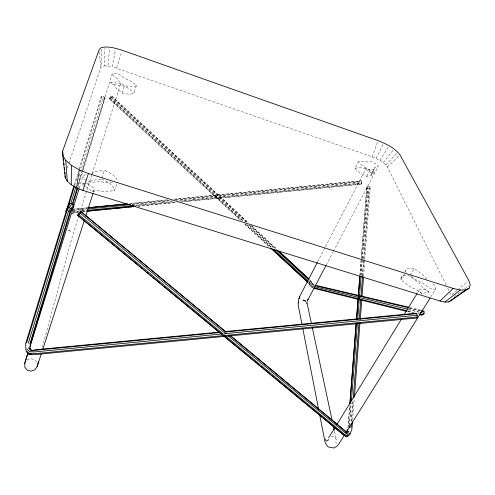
<?xml version="1.0" encoding="UTF-8"?>
<svg xmlns="http://www.w3.org/2000/svg" width="495" height="495" viewBox="0 0 495 495"><rect width="100%" height="100%" fill="white"/><g stroke="black" fill="none" stroke-linecap="round" stroke-linejoin="round"><path stroke-width="0.37" stroke-dasharray="2.48 1.86" d="M68.824 163.573L100.658 67.803L101.877 66.559L104.389 65.94L104.618 48.504M430.91 296.759L435.81 288.919L435.872 287.069L433.738 284.545L431.374 282.8M351.24 421.697L352.886 400.139M362.352 276.185L369.053 188.416L370.161 187.871L370.303 186.999L369.412 186.318L367.995 186.219L366.894 186.77L366.752 187.636L361.214 258.483M351.518 421.035L353.102 400.257M362.606 275.585L369.412 186.318M352.632 419.853L354.259 398.271M363.571 276.222L364.79 260.067M364.741 259.547L370.303 186.999M429.054 292.081L425.576 289.841L422.031 288.74L419.754 289.185L419.611 291.035L421.697 293.591L429.054 292.081L422.619 287.273L419.086 282.936L409.922 276.161A16.756 6.8 29.9 0 0 401 279.966L410.275 286.896L416.79 289.977L421.697 293.591M347.966 427.903L349.711 405.572M359.89 275.424L361.152 259.256M348.103 427.309L349.792 405.721M359.964 275.43L361.232 259.238M361.294 258.464L366.894 186.77M349.291 425.372L351.017 403.054M360.911 275.288L361.981 261.434M362.222 258.359L367.643 188.317L366.752 187.636M349.501 425.477L351.221 403.165M361.096 275.461L362.346 259.306M362.402 258.532L367.995 186.219M104.389 65.94L107.941 65.996L109.636 47.953M446.063 284.903L387.412 167.044C383.848 161.853 377.803 159.093 372.135 156.822L112.179 66.72L115.453 49.797M361.641 184.152L361.164 183.001L361.319 180.7L361.796 181.851L361.641 184.152L182.686 201.805M374.523 169.042L374.95 167.291L377.951 166.716L378.205 165.745L376.751 164.192L371.405 161.692L367.179 162.038L362.829 161.123L358.256 161.859L354.977 168.294A12.684 4.152 26.1 0 0 366.653 176.313L371.17 175.447L374.523 169.042L370.019 169.859A12.74 4.065 26 0 1 358.256 161.859M371.17 175.447L371.615 173.658L374.95 167.291M308.329 282.818L310.996 286.37L313.273 288.214L312.821 288.071L310.538 286.234L311.51 284.377L312.364 283.759L314.653 285.596M42.31 347.311L72.524 235.942L78.396 217.064M27.015 360.156C30.418 357.693 35.393 358.702 37.014 362.736M77.894 185.489L104.686 97.187L103.449 96.358L101.982 96.271L101.141 96.983L79.225 168.578M77.857 187.828L83.011 170.806M83.234 170.07L104.965 98.276L104.686 97.187M79.151 176.177L103.449 96.358M74.256 184.821L77.87 173.009M74.757 185.334L77.369 176.808M79.726 169.067L101.982 96.271M116.702 68.038L121.727 51.672M77.987 184.647L81.867 172.087M82.096 171.35L112.229 73.854L113.522 73.161L116.3 73.421L119.505 74.535L125.087 78.402L130.315 80.84L136.41 85.418L134.027 92.67A13.792 4.74 19.6 0 1 122.042 92.893L115.96 88.221L114.753 85.715L110.67 82.547L119.642 83.302L122.772 85.647L127.976 88.073L134.027 92.67M79.262 188.137L82.931 176.338L84.824 174.877L86.347 174.679M80.493 210.449L91.922 174.419M92.15 173.683L120.365 84.707L119.642 83.302M122.042 92.893L124.4 85.524L118.274 80.871L117.049 78.396L112.934 75.24L112.229 73.854M93.493 192.066L94.199 189.863L93.345 187.512L90.152 185.241L85.827 183.893M86.551 183.329L88.834 183.008L91.959 180.421L101.605 179.165L104.488 170.311A18.327 8.18 18.5 0 1 117.624 181.56M67.363 167.96L68.582 164.303M85.647 186.59L92.367 191.392L97.552 190.705L105.014 191.874L114.623 190.457L117.395 182.247M372.135 156.822L377.846 141.353M376.089 158.437L383.062 144.299M317.635 261.861L325.085 247.475M325.444 246.788L366.244 168.015L374.616 173.046L371.615 173.658M366.653 176.313L370.019 169.859M326.217 265.048L333.03 252.097M333.389 251.417L377.951 166.716M109.296 98.821C112.749 96.785 111.839 94.192 109.296 98.821L240.848 220.436M401.068 278.035L403.314 274.242M404.811 271.706L405.56 270.443M401 279.966L405.139 272.98M410.299 275.536L414.408 268.667L423.652 275.43L426.795 279.205M417.737 292.477L419.754 289.185M379.931 160.46L388.81 146.452M383.303 162.713L393.587 149.564M385.883 164.977L397.275 152.689M331.403 436.38L334.614 437.209L336.476 439.944L334.391 431.009M387.412 167.044L400.059 154.997M104.965 98.276L104.123 98.981L102.657 98.895L101.425 98.072L101.141 96.983M92.367 191.392L94.199 189.863M457.089 290.367L451.211 295.243L447.437 287.663M457.677 289.878L467.67 281.587M91.693 173.986L94.811 171.462L104.488 170.311M454.49 296.536L462.367 290.72M464.793 288.931L469.037 285.801M314.127 287.589L311.85 285.751L310.996 286.37L308.855 283.202L309.839 282.793L310.749 285.405L313.038 287.249L313.793 286.221L311.51 284.377L310.693 281.834L309.561 280.783M72.74 211.47L74.634 210.196L86.922 208.983M72.091 213.234L74.832 211.563L80.982 210.95M120.365 84.707L119.103 85.443L116.331 85.214L113.101 84.107L110.67 82.547M72.134 210.431L74.702 209.125L87.009 207.912M71.453 213.995L75.166 212.417L78.235 212.114M73.52 209.484L74.98 208.983L87.262 207.77M72.66 213.104L78.519 211.959M73.309 210.369L87.609 208.624M72.728 211.897L80.883 210.666M435.81 288.919L433.546 289.377L429.938 288.245L421.437 282.36L414.878 279.267L410.2 275.808M354.977 168.294L359.556 167.502L363.893 168.393L366.244 168.015L365.954 168.993C367.995 171.518 371.324 173.299 374.616 173.046M85.041 186.157L81.984 183.973L85.79 183.441M112.439 182.265L107.99 182.872L100.491 181.653L91.427 182.364L87.002 180.984M129.486 203.6L167.867 199.807M174.011 199.2L361.319 180.7M130.847 203.581L168.535 199.862M174.692 199.256L361.591 180.799M132.177 204.225L169.822 200.506M175.972 199.9L361.146 181.615M132.221 204.509L172.149 200.568M175.985 200.19L361.796 181.851M81.65 210.592L86.26 210.134M134.634 205.357L173.027 201.57M179.171 200.964L361.164 183.001M81.755 210.876L86.371 210.424M136.379 205.487L174.853 201.688M180.236 201.162L361.814 183.243M82.362 211.582L86.204 211.204M137.703 206.118L176.133 202.331M182.284 201.725L361.369 184.053M82.844 211.656L85.913 211.353M138.142 206.205L177.309 202.337M81.984 183.973L85.06 183.905M367.643 188.317L369.053 188.416M107.941 65.996L112.179 66.72M409.965 307.513L420.49 309.988M409.817 308.063L421.035 310.724M409.037 308.076L421.016 310.922M408.623 309.418L419.141 311.961M408.375 309.61L419.605 312.333M408.047 310.99L414.012 312.456M417.743 313.378L419.234 313.75M408.029 311.145L413.251 312.438M407.032 311.51L410.77 312.438M86.458 180.601L83.754 178.676L82.931 176.338M315.098 285.739L312.815 283.901L309.257 279.452M313.743 285.646L309.406 280.913M110.342 98.14L243.528 221.42M246.931 224.563L271.866 247.649M308.707 281.742L309.839 282.793M109.785 97.936L242.866 221.079M246.832 224.749L271.18 247.283M109.519 98.913L240.706 220.195M244.685 223.87L269.67 246.974M244.815 224.105L269.2 246.646M111.759 96.073L248.119 222.608M251.51 225.757L276.971 249.381M309.79 279.836L310.922 280.888L312.364 283.759L310.39 280.504M111.524 95.987L248.069 222.682M251.466 225.838L276.959 249.492M111.27 96.964L246.108 221.958M249.505 225.114L275.003 248.744M110.707 96.76L246.003 222.156M249.4 225.299L274.874 248.911M308.558 281.872L311.85 285.751M308.855 283.202L310.538 286.234M74.832 211.563L75.166 212.417M99.458 51.678L100.658 67.803M101.104 49.234L101.877 66.559M101.605 179.165A18.204 8.316 18.3 0 1 114.623 190.457M405.516 272.349A16.861 6.683 29.7 0 1 414.408 268.667M136.41 85.418A13.86 4.647 19.7 0 1 124.4 85.524M336.495 443.427A5.847 2.357 -78.3 0 1 335.721 441.837M70.457 231.134C65.383 230.268 67.803 229.284 70.457 231.134"/><path stroke-width="0.74" d="M71.249 184.784L71.416 165.336L65.711 160.318L62.71 155.374L62.648 151.018L99.285 49.376L101.042 47.73C108.096 45.8 115.403 48.213 122.16 50.249L378.106 140.654C386.193 143.915 394.744 147.795 400.059 154.997L468.845 280.615L470.25 284.903L469.223 288.115L448.767 301.938L444.881 302.068L439.968 301.01L82.913 190.408L76.632 187.945L71.249 184.784L67.32 181.25L65.235 177.717L62.71 155.374M350.992 427.958L351.345 423.343M353.282 397.949L358.968 323.297M359.321 318.681L360.787 299.444M361.022 296.363L362.544 276.352M352.514 421.394L351.933 429.103L349.854 434.684L347.787 436.095L344.328 434.208L78.878 214.675L77.814 215.523L77.585 215.115L79.577 212.095L80.635 211.247L226.147 332.077M354.457 396.971L359.97 322.746M360.317 319.287L361.771 300.063M362.062 296.214L363.516 276.99M349.835 404.031L356.153 323.173M356.456 319.325L358.139 297.761M358.262 296.22L359.828 276.198M349.971 403.406L356.233 323.229M356.536 319.374L359.908 276.198M349.321 427.785L349.439 426.245M351.4 400.857L357.409 323.155M357.706 319.312L359.314 298.541M359.432 297L361.034 276.229M29.886 349.043L30.368 344.743L71.36 209.292M76.632 187.945L79.25 169.89L71.416 165.336M38.48 361.418L37.119 366.56L41.394 353.628M37.249 366.387L34.867 369.777L31.117 371.163L27.293 370.192L24.855 367.216L24.75 363.38L27.986 352.341M30.164 344.935L37.997 318.279M38.87 315.321L39.959 311.615M40.831 308.657L41.481 306.436M29.886 343.92L70.197 210.95M72.214 204.299L77.14 188.051M72.703 204.856L77.857 187.828M28.308 343.221L68.582 210.919M70.828 203.525L76.001 186.528M74.027 185.557L25.678 343.511L25.926 350.311L28.425 353.102L34.848 353.69L417.18 317.035L417.174 315.228L416.326 313.193L224.984 331.557M26.563 343.047L67.209 210.053M67.883 207.838L74.436 186.411M27.912 353.325L24.75 363.38M29.972 346.686L79.033 188.873M82.913 190.408L88.388 173.491L79.25 169.89M42.811 349.216L84.255 220.702M85.678 216.296L93.017 193.533M226.871 336.192L416.833 317.988L417.18 317.035M298.924 298.745L300.248 295.428L317.283 262.548M346.822 431.126L347.552 429.301M65.668 211.421L68.65 205.239L69.956 203.68L72.016 203.495L73.619 204.794L73.829 206.817M68.601 206.347L69.956 203.68M78.878 214.675L80.147 213.067L80.877 211.65L80.635 211.247M307.568 300.484L325.858 265.728M67.172 210.338L68.867 207.263L68.65 205.239M69.442 207.776L72.016 203.495M335.152 427.371L328.569 437.815M336.767 424.735L401.624 318.799M404.038 314.851L416.932 293.795M344.737 434.616L338.611 444.417L336.47 446.62L333.704 448.012L328.129 446.917L326.131 444.25L324.961 441.719L319.758 415.163M345.962 432.655L430.093 298.064M68.496 211.408L70.469 208.556L72.524 208.37L73.396 207.337L70.599 210.79M70.723 208.816L73.619 204.794M69.721 211.829L72.524 208.37M419.005 314.486L421.245 315.049L422.953 314.832L424.097 313.422L424.011 311.633L422.742 310.514L421.604 310.656M439.968 301.01L453.216 288.418L460.288 290.002L465.807 289.884L469.223 288.115M444.881 302.068L460.288 290.002M448.767 301.938L465.807 289.884M274.892 378.087L345.207 436.101L346.642 436.714L348.715 435.303M350.039 433.199L347.966 434.604L345.442 432.952L228.263 335.827M346.116 432.71L347.075 433.119L349.148 431.72L347.713 431.114L346.574 431.739M345.634 432.506L347.713 431.114M88.03 207.69L125.65 203.977M87.776 207.838L127.772 203.884M87.689 208.909L130.686 204.664M87.139 210.344L134.071 205.716M87.745 211.049L96.964 210.14M98.505 209.985L106.957 209.156M108.498 209.001L126.943 207.182M128.477 207.028L135.395 206.347M86.687 211.278L135.067 206.508M219.607 332.071L35.182 349.773L32.194 350.763L29.694 347.985L28.456 347.917L30.956 350.695L220.003 332.522M225.386 332.009L416.821 313.638M222.41 333.908L34.576 351.926L29.397 351.667L26.897 348.882M224.724 333.692L417.174 315.228M225.336 336.34L35.368 354.55L28.617 354.154L26.124 351.37M31.352 354.16L28.617 354.154M316.775 285.584L358.863 295.484M360.366 295.843L409.216 307.333M313.892 288.356L358.392 299.407M315.538 285.726L408.319 307.711M421.765 311.101L424.011 311.633M314.727 286.723L407.874 309.239M420.354 312.512L424.097 313.422M314.808 287.997L406.556 310.619M419.97 314.096L422.953 314.832M359.89 299.778L406.284 311.324M88.388 173.491L453.216 288.418M346.642 436.714L343.004 434.523L223.82 336.099M68.867 207.263L70.469 208.556M77.585 215.115L142.56 268.779M143.748 269.763L145.536 271.241M146.73 272.225L148.519 273.704M149.713 274.688L151.501 276.167M152.689 277.151L159.842 283.06M161.036 284.043L162.824 285.522M164.018 286.506L220.052 332.789M224.223 336.235L256.41 362.823M257.604 363.806L259.392 365.285M260.58 366.269L262.369 367.748M263.563 368.732L270.716 374.641M271.91 375.625L273.698 377.103M77.814 215.523L222.626 335.115M80.147 213.067L225.881 333.859M78.315 213.698L79.503 214.681M230.305 335.523L344.928 430.706L345.399 431.906M80.877 211.65L225.751 331.928M229.909 335.375L345.689 431.504L347.075 433.119M419.977 313.929L421.245 315.049M416.345 317.53L416.833 317.988M273.568 249.22L308.137 281.222M270.808 248.02L307.723 282.15M270.901 248.218L307.76 282.292M278.673 250.959L309.226 279.31M279.229 251.596L308.688 278.933M276.136 249.796L308.428 279.731M307.048 303.008L311.392 323.34M312.351 327.857L332.139 420.465M333.265 425.737L334.23 430.254M302.074 324.85L298.207 305.118L298.182 302.284M302.816 328.643L318.718 409.848M62.648 151.018L63.137 155.566M63.465 158.604L63.626 160.12M63.954 163.158L64.115 164.674M64.443 167.712L64.604 169.228M64.932 172.266L65.093 173.782M65.711 160.318L67.32 181.25M65.198 175.812L65.235 177.717M328.618 439.473A5.866 2.289 -78 0 1 325.37 439.17M298.479 302.835A4.554 1.466 -73.7 0 1 299.772 296.715M306.721 303.503A4.542 1.51 -73.7 0 1 306.98 302.018M307.185 301.269A4.542 1.51 -73.7 0 1 308.026 299.178M303.101 300.162L305.644 301.121L303.101 300.162"/></g></svg>
